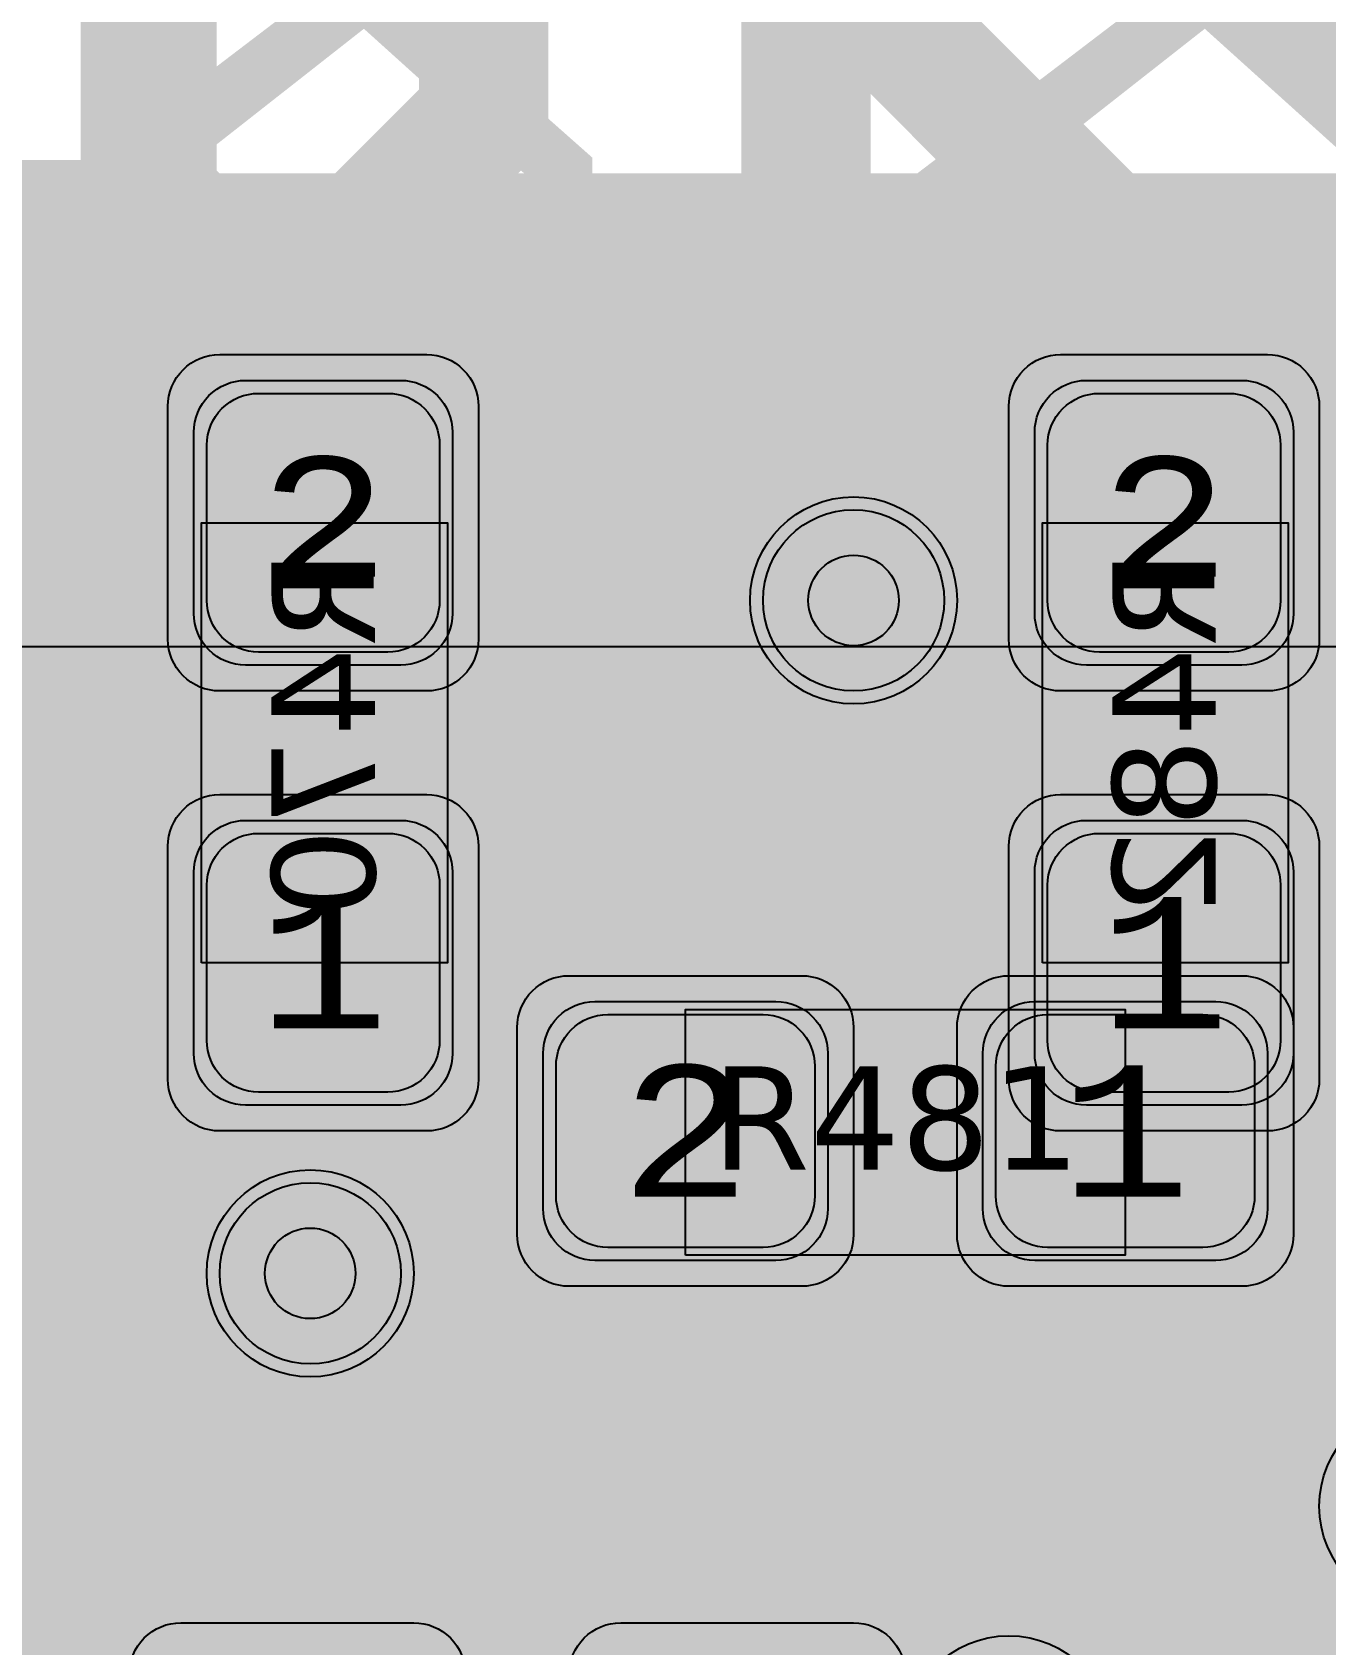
# Model space of a CAD drawing. Extents: x -28 to 199, y -61 to 255.
# Drawn here: x 121.63 to 126.62, y 121.27 to 127.5 of the extents above; entities that cross this region are included whole.
import ezdxf
from ezdxf.enums import TextEntityAlignment as Align

# ---------------------------------------------------------------- set-up
doc = ezdxf.new("R2010")
doc.units = 0
doc.header["$MEASUREMENT"] = 0
for name, color, linetype in [('ASSEMBLY_OUTLINES_BTM', 191, 'CONTINUOUS'), ('ASSEMBLY_OUTLINES_TOP', 102, 'CONTINUOUS'), ('ASSEMBLY_PART_NUMBERS_BTM', 191, 'CONTINUOUS'), ('ASSEMBLY_PART_NUMBERS_TOP', 102, 'CONTINUOUS'), ('ASSEMBLY_REF_DES_BTM', 191, 'CONTINUOUS'), ('ASSEMBLY_REF_DES_TOP', 102, 'CONTINUOUS'), ('DRILL_DRAWING', 21, 'CONTINUOUS'), ('GENERATED_SILKSCREEN_BTM', 255, 'CONTINUOUS'), ('GENERATED_SILKSCREEN_TOP', 140, 'CONTINUOUS'), ('PART_PADS_SMD_BTM', 10, 'CONTINUOUS'), ('PART_PADS_SMD_TOP', 150, 'CONTINUOUS'), ('PIN_NUMBERS_BTM', 8, 'CONTINUOUS'), ('PIN_NUMBERS_TOP', 8, 'CONTINUOUS'), ('PLACEMENT_OUTLINES_BTM', 222, 'CONTINUOUS'), ('PLACEMENT_OUTLINES_TOP', 130, 'CONTINUOUS'), ('PLANE_DATA_LAYER_2', 230, 'CONTINUOUS'), ('PLANE_SHAPES_LAYER_2', 230, 'CONTINUOUS'), ('PLANE_SHAPES_LAYER_3', 81, 'CONTINUOUS'), ('SILKSCREEN_OUTLINES_BTM', 211, 'CONTINUOUS'), ('SILKSCREEN_OUTLINES_TOP', 150, 'CONTINUOUS'), ('SILKSCREEN_REF_DES_BTM', 211, 'CONTINUOUS'), ('SILKSCREEN_REF_DES_TOP', 150, 'CONTINUOUS'), ('SOLDERMASK_PADS_BTM', 12, 'CONTINUOUS'), ('SOLDERMASK_PADS_TOP', 180, 'CONTINUOUS'), ('SOLDERPASTE_PADS_BTM', 12, 'CONTINUOUS'), ('SOLDERPASTE_PADS_TOP', 180, 'CONTINUOUS'), ('TRACES_LAYER_2', 230, 'CONTINUOUS'), ('TRACES_LAYER_3', 81, 'CONTINUOUS'), ('TRACES_LAYER_BOTTOM', 10, 'CONTINUOUS'), ('TRACES_LAYER_TOP', 150, 'CONTINUOUS'), ('VIA_HOLES_LAYER_2', 30, 'CONTINUOUS'), ('VIA_HOLES_LAYER_3', 30, 'CONTINUOUS'), ('VIA_HOLES_LAYER_BOTTOM', 30, 'CONTINUOUS'), ('VIA_HOLES_LAYER_TOP', 30, 'CONTINUOUS'), ('VIA_PADS_LAYER_2', 230, 'CONTINUOUS'), ('VIA_PADS_LAYER_3', 81, 'CONTINUOUS'), ('VIA_PADS_LAYER_BOTTOM', 10, 'CONTINUOUS'), ('VIA_PADS_LAYER_TOP', 150, 'CONTINUOUS')]:
    doc.layers.add(name, color=color, linetype=linetype)
doc.styles.add('COURIER_NEW', font='COUR.TTF')
doc.styles.add('VERDANA', font='verdana.TTF')
doc.styles.add('VERIBEST_GERBER_0', font='txt')

msp = doc.modelspace()

# ---------------------------------------------------------------- hatches: boundary and pattern name
at = {"layer": 'PLANE_DATA_LAYER_2'}
h = msp.add_hatch(color=256, dxfattribs=at)
h.paths.add_polyline_path([(136.977938, 104.900788, -0.0425166317903881), (136.97684, 104.887899, 0.0425189371191998), (136.969634, 104.803321), (136.969634, 103.8357, -0.1989099556854013), (136.947316, 103.781819), (133.471447, 100.30595, 0.1989122151386173), (133.325, 99.952397), (133.325, 93.813669, -0.1989099556853327), (133.302682, 93.759788), (129.846447, 90.303553, 0.1989122151386193), (129.7, 89.95), (129.7, 82.880885, -0.1989099556853327), (129.677682, 82.827004), (125.372996, 78.522318, -0.1989133663344686), (125.319114, 78.5), (124.008004, 78.5, -0.414213562373095), (123.931804, 78.5762), (123.931804, 78.576201, -0.198909955685367), (123.954122, 78.630082), (124.017393, 78.693353, 0.19891218827251), (124.141873, 78.993873), (124.141873, 81.897836, 0.1989121882725186), (124.017393, 82.198356), (121.315166, 84.900583, 0.1989121882725186), (121.014646, 85.025063), (118.085686, 85.025063, 0.1989121882725125), (117.785166, 84.900583), (115.869335, 82.984752, -0.1989133663344686), (115.815453, 82.962434), (111.980365, 82.962434, 0.1989121882725186), (111.679845, 82.837954), (103.605966, 74.764075, -0.6681819935816116), (103.475884, 74.817956), (103.475884, 75.719902, -0.198909955685367), (103.498202, 75.773783), (112.132258, 84.407839, 0.1989121882725186), (112.256738, 84.708359), (112.256738, 87.766792, -0.5791985093720466), (112.371403, 87.832571, 0.9207095428459576), (113.229816, 89.056434, -0.4687192040466884), (113.229816, 89.173566, 0.4687157595514411), (113.229816, 90.326434, -0.4687192040466884), (113.229816, 90.443566, 0.606460415148791), (112.947726, 91.743467, -0.3380635491738142), (112.891615, 91.816971), (112.891615, 91.816972, -0.1989099556853327), (112.913933, 91.870853), (113.850887, 92.807807, -0.4969605349260798), (113.971222, 92.791213, 0.0686227819462532), (114.033421, 92.709116), (117.000682, 89.741856, -0.198909955685367), (117.023, 89.687975), (117.023, 88.767429, -0.228048003750335), (116.994354, 88.707889, 2.854432025872091), (117.805646, 88.707889, -0.228048003750335), (117.777, 88.767429), (117.777, 89.875696, 0.1989121654681639), (117.666579, 90.142275), (114.699318, 93.109536, -0.1989099556853327), (114.677, 93.163417), (114.677, 100.732571, -0.228048003750335), (114.705646, 100.792111, 0.8407221043194625), (114.090183, 101.915205, -0.5141069145394279), (113.989386, 101.987326), (113.989386, 107.618063, -0.6172571328269955), (114.111169, 107.679126, 1.9943987198418727), (114.111169, 108.720874, -0.617257132826957), (113.989386, 108.781937), (113.989386, 126.654985, 0.032533120066096), (113.985795, 126.710116, -0.0325342524810923), (113.985151, 126.720001), (113.985151, 126.720002, -0.6681819935815638), (114.115233, 126.773883), (114.280695, 126.608421, 0.1989121654681736), (114.547274, 126.498), (122.056386, 126.498, -0.1989133663344687), (122.110268, 126.475682), (126.281524, 122.304426, -0.198909955685367), (126.303842, 122.250545), (126.303842, 122.119158, 0.1236662247943365), (126.348588, 121.941012, -0.1606780001424822), (126.356831, 121.893987, 0.3606560929037287), (126.788539, 121.185359, -0.7687174069834758), (126.778046, 121.038457, 7.647506935409171), (127.111461, 121.014641, -0.7687174069834617), (127.121954, 121.161543, 0.6405844281364371), (127.405646, 122.307889, -0.2280480037503427), (127.377, 122.367429), (127.377, 126.6738, -0.414213562373095), (127.4532, 126.75), (128.865978, 126.75, -0.414213562373095), (128.942178, 126.6738), (128.942178, 126.673799, -0.1989099556854013), (128.91986, 126.619918), (128.533421, 126.233479, 0.1989121654681667), (128.423, 125.9669), (128.423, 123.567429, -0.2280480037503427), (128.394354, 123.507889, 2.8544320258721156), (129.205646, 123.507889, -0.2280480037503427), (129.177, 123.567429), (129.177, 125.779179, -0.1989099556854013), (129.199318, 125.83306), (129.986579, 126.62032, 0.0741021212229936), (130.052722, 126.70963, -0.277099918590679), (130.119973, 126.75), (130.174273, 126.75, -0.403683824490227), (130.250423, 126.676549, 0.1956893404127855), (130.451391, 126.229628, -0.2050724899553478), (130.475, 126.174486), (130.475, 122.295253, 0.1989121882725126), (130.59948, 121.994733), (131.330527, 121.263686, -0.1989099556854013), (131.352845, 121.209805), (131.352845, 114.763663, -0.8295497216643613), (131.205645, 114.735997, 0.8295609199568306), (129.95, 114.500001), (129.95, 114.499999, 0.8295609199568306), (131.205645, 114.264003, -0.8295497216643613), (131.352845, 114.236337), (131.352845, 111.668815, -0.198909955685367), (131.330527, 111.614934), (130.692799, 110.977206, 0.1989121882725064), (130.568319, 110.676686), (130.568319, 108.164856, -0.5413714910477632), (130.461467, 108.095093, 0.5413712452295936), (129.55, 107.500001), (129.55, 107.499999, 0.5413712452295937), (130.461467, 106.904907, -0.5413714910477633), (130.568319, 106.835144), (130.568319, 97.583681, 0.1490008545897866), (130.64056, 97.346645, -0.1489978148350905), (130.653512, 97.304146), (130.653512, 97.304145, -0.1942207066511618), (130.632158, 97.251246, 0.5485069438402771), (130.888539, 96.185359, -0.7687174069834758), (130.878046, 96.038457, 7.647506935409185), (131.211461, 96.014641, -0.7687174069834617), (131.221954, 96.161543, 0.6100588580781182), (131.548609, 97.270372, -0.2050724899553477), (131.525, 97.325514), (131.525, 97.477, 0.1677021551964094), (131.434538, 97.739125, -0.1677006453007844), (131.418319, 97.786122), (131.418319, 99.596475, -0.6231693714019529), (131.541139, 99.656749, 0.6231768727902992), (132.75, 100.25, 0.2119397726903838), (132.503162, 100.806173, -0.3779195606310377), (132.491822, 100.906327, 0.943356937975585), (131.551481, 101.648536, -0.6897061753667568), (131.418319, 101.69915), (131.418319, 102.749052, -0.7432602490610456), (131.558052, 102.791123, 0.507237571601238), (132.605828, 102.741787, -0.1165650662333721), (132.633526, 102.76327, 0.0896815058504722), (132.757792, 102.84948), (133.304231, 103.395919, 0.1989121882725186), (133.428711, 103.696439), (133.428711, 113.150158, -0.198909955685367), (133.451029, 113.204039), (134.00052, 113.75353, 0.1989121882725125), (134.125, 114.05405), (134.125, 115.174486, -0.2050724899553477), (134.148609, 115.229628, 2.4974351542811806), (133.251391, 115.229628, -0.2050724899553478), (133.275, 115.174486), (133.275, 114.261653, -0.198909955685367), (133.252682, 114.207772), (132.703191, 113.658281, 0.1989121882725126), (132.578711, 113.357761), (132.578711, 103.904042, -0.1989099556853327), (132.556393, 103.850161), (132.460599, 103.754367, -0.3152207587686722), (132.374533, 103.739179, 0.3712566469041549), (131.558052, 103.508877, -0.7432602490609853), (131.418319, 103.550948), (131.418319, 110.469083, -0.1989099556854013), (131.440637, 110.522964), (132.078365, 111.160692, 0.1989121882725248), (132.202845, 111.461212), (132.202845, 119.995489, -0.6681819935816593), (132.332927, 120.04937), (136.401408, 115.980889, -0.1989099556853327), (136.423726, 115.927008), (136.423726, 114.512395, -0.1989099556853327), (136.401408, 114.458514), (135.933735, 113.990841, -0.6681819935816593), (135.803653, 114.044722), (135.803653, 114.044723, -0.0900388652559256), (135.808516, 114.071509, 4.621395072748782), (135.428491, 113.691484, -0.5237901792127903), (135.531477, 113.620147), (135.531477, 113.620146, -0.1989099556853327), (135.509159, 113.566265), (133.808701, 111.865807, 0.1989122151386246), (133.662254, 111.512254), (133.662254, 107.537746, 0.1989122151386246), (133.808701, 107.184193), (135.333909, 105.658985, -0.1650613667127099), (135.355574, 105.615061, 0.6437565302444234), (136.487538, 105.270109, -0.5051906878791393), (136.609743, 105.259398, 0.1480370251817164), (136.933858, 104.969889, -0.2917988228267626), (136.977938, 104.900789)], flags=0)
h.paths.add_polyline_path([(113.85, 87, -0.9999999999999999), (115.15, 87, -0.9999999999999999)], flags=0)
h.paths.add_polyline_path([(115.25, 125.5, -0.9999999999999999), (116.55000000000001, 125.5, -0.9999999999999999)], flags=0)
h.paths.add_polyline_path([(114.75, 123, -0.9999999999999999), (116.75, 123, -0.9999999999999999)], flags=0)
h.paths.add_polyline_path([(116.232776, 95.682577, 0.7726673183828902), (117.45, 95.999999), (117.45, 96, 0.7083066378647846), (116.29314, 96.40693, -0.531760018124995), (116.167224, 96.417423, 0.772667318382902), (114.95, 96.100001), (114.95, 96.1, 0.7083066378647764), (116.10686, 95.69307, -0.5317600181249857)], flags=0)
h.paths.add_polyline_path([(117.421331, 99.860255, 3.363991928619301), (117.304585, 100.560731, -0.5417095603560502), (117.178669, 100.539745, 3.3639919286193174), (117.295415, 99.839269, -0.5417095603560539)], flags=0)
h.paths.add_polyline_path([(117.44999999999999, 92.3, -0.9999999999999999), (118.75, 92.3, -0.9999999999999999)], flags=0)
h.paths.add_polyline_path([(119.55, 113.4, -0.9999999999999999), (120.85000000000001, 113.4, -0.9999999999999999)], flags=0)
h.paths.add_polyline_path([(119.75, 109.5, -0.9999999999999999), (121.25, 109.5, -0.9999999999999999)], flags=0)
h.paths.add_polyline_path([(120.35, 98.8, -0.9999999999999999), (121.65, 98.8, -0.9999999999999999)], flags=0)
h.paths.add_polyline_path([(120.35, 111.4, -0.9999999999999999), (121.65, 111.4, -0.9999999999999999)], flags=0)
h.paths.add_polyline_path([(120.457283, 123.057713, -0.5359062211731089), (120.330385, 123.05719, 1.3513703040546192), (119.123088, 121.573751, -0.3050494922752397), (119.170567, 121.503171), (119.170567, 121.50317, -0.198909955685367), (119.148249, 121.449289), (118.350727, 120.651767, 0.1989121882725187), (118.226247, 120.351247), (118.226247, 106.65885, -0.198909955685367), (118.203929, 106.604969), (117.471074, 105.872114, -0.205074051956066), (117.415388, 105.849817, 2.455220229755274), (118.05, 105.2), (118.05, 105.199998, 0.0059190874028198), (118.049817, 105.215386, -0.0058690278396138), (118.049796, 105.217175), (118.049796, 105.217193, -0.198909955685367), (118.072114, 105.271074), (118.951767, 106.150727, 0.1989121882725038), (119.076247, 106.451247), (119.076247, 120.143644, -0.198909955685367), (119.098565, 120.197525), (120.108818, 121.207778, -0.0494623730732118), (120.12045, 121.217311, 0.0494618080928846), (120.185326, 121.27048), (120.787867, 121.873021, 0.0494618080928846), (120.841036, 121.937897, -0.0494623730731728), (120.850569, 121.949529), (120.928926, 122.027886, -0.2050740519560306), (120.984612, 122.050183, 1.6971064696081972)], flags=0)
h.paths.add_polyline_path([(121.25, 117.75, -0.9999999999999999), (122.75, 117.75, -0.9999999999999999)], flags=0)
h.paths.add_polyline_path([(122.05, 111.4, -0.9999999999999999), (123.35000000000001, 111.4, -0.9999999999999999)], flags=0)
h.paths.add_polyline_path([(123.29571, 88.162026, 1.6796277836471416), (121.75, 89), (121.75, 88.999999, 0.2324567467697626), (122.139102, 88.20829, -0.3917746108587368), (122.156291, 88.106204, 0.1460189195089194), (122.05, 87.750001), (122.05, 87.75, 1.2874404369000827), (123.270422, 88.061638, -0.3917717789363406)], flags=0)
h.paths.add_polyline_path([(122.65, 105.6, 3.3327468859538776), (123.044022, 106.197474, -0.5991018826014798), (122.939092, 106.281417, 0.0458969718785636), (122.95, 106.399998), (122.95, 106.4, 0.9999999999999999), (121.65, 106.4, 0.2331537315633807), (121.904279, 105.88434, -0.74720291741978), (121.851814, 105.747931, 2.557353807463251), (122.45, 105.1, 0.2331537315633762), (122.195721, 105.61566, -0.74720291741978), (122.248186, 105.752069, 0.121739685827647), (122.555978, 105.802526, -0.599101882601538), (122.660908, 105.718583, 0.0458969718785636), (122.65, 105.600002)], flags=0)
h.paths.add_polyline_path([(123.776372, 102.215741, 2.268015238537925), (122.670454, 102.273947, -0.1736308664859839), (122.687772, 102.22558, -0.157828441953958), (122.673316, 102.180924, 1.8365540169308305), (123.763761, 102.123532, -0.3408039055902447)], flags=0)
h.paths.add_polyline_path([(125.85, 89.1, -0.9999999999999999), (127.15, 89.1, -0.9999999999999999)], flags=0)
h.paths.add_polyline_path([(126.05, 118.8, -0.9999999999999999), (127.35000000000001, 118.8, -0.9999999999999999)], flags=0)
h.paths.add_polyline_path([(126.25, 103.7, -0.9999999999999999), (127.55000000000001, 103.7, -0.9999999999999999)], flags=0)
h.paths.add_polyline_path([(126.35, 85.4, -0.9999999999999999), (127.65, 85.4, -0.9999999999999999)], flags=0)
h.paths.add_polyline_path([(126.35, 87.3, -0.9999999999999999), (127.65, 87.3, -0.9999999999999999)], flags=0)
h.paths.add_polyline_path([(126.75, 115.5, -0.9999999999999999), (128.25, 115.5, -0.9999999999999999)], flags=0)
h.paths.add_polyline_path([(127.25, 83.2, -0.9999999999999999), (128.55, 83.2, -0.9999999999999999)], flags=0)
h.paths.add_polyline_path([(129.5, 95.5), (129.5, 95.500001, 0.2347951257838049), (129.202889, 96.097823, -0.2347971625886518), (129.172702, 96.158562), (129.172702, 96.158563, -0.1989099556854013), (129.19502, 96.212444), (129.356027, 96.373451, 0.1989121882725038), (129.480507, 96.673971), (129.480507, 106.455132, 0.1989121882725038), (129.356027, 106.755652), (126.719253, 109.392426, -0.198909955685367), (126.696935, 109.446307), (126.696935, 110.90022, -0.67775882677704), (126.828419, 110.952662, 2.507233776086384), (126.828419, 111.847338, -0.6777588267769905), (126.696935, 111.89978), (126.696935, 112.86566, 0.1989121882725038), (126.572455, 113.16618), (124.983033, 114.755602, -0.1989099556854013), (124.960715, 114.809483), (124.960715, 119.828112, -0.198909955685367), (124.983033, 119.881993), (125.328926, 120.227886, -0.205074051956065), (125.384612, 120.250183, 2.4552148235298628), (124.75, 120.900002, 0.0059190874028197), (124.750183, 120.884614, -0.0058690278396127), (124.750204, 120.882825), (124.750204, 120.882807, -0.198909955685367), (124.727886, 120.828926), (124.494453, 120.595493, -0.6681819935815638), (124.364371, 120.649374), (124.364371, 120.717126, 0.1989121882725125), (124.239891, 121.017646), (123.147318, 122.110219, -0.198909955685367), (123.125, 122.1641), (123.125, 122.174486, -0.2050724899553477), (123.148609, 122.229628, 2.4974351542811517), (122.251391, 122.229628, -0.2050724899553829), (122.275, 122.174486), (122.275, 121.956497, 0.1989121882725126), (122.39948, 121.655977), (123.492053, 120.563404, -0.198909955685367), (123.514371, 120.509523), (123.514371, 114.406551, 0.19891218827251), (123.638851, 114.106031), (125.318568, 112.426314, -0.198909955685367), (125.340886, 112.372433), (125.340886, 108.878879, 0.1989121882725126), (125.465366, 108.578359), (127.852682, 106.191043, -0.1989099556853327), (127.875, 106.137162), (127.875, 101.425514, -0.2050724899553478), (127.851391, 101.370372, 0.8159834667607626), (128.527623, 100.291159, -0.5233351739894394), (128.630507, 100.219784), (128.630507, 96.881574, -0.1989099556853327), (128.608189, 96.827693), (128.405604, 96.625108, -0.1809134408217212), (128.357013, 96.602974, 0.147660489474916), (128.127329, 96.515812, -0.1654600424582982), (128.080857, 96.5), (127.85, 96.5, 0.1989121882725099), (127.54948, 96.37552), (127.49948, 96.32552, 0.1357250226602834), (127.387774, 96.128414, -0.5450822061688504), (127.266471, 96.087288, 1.9695384942564944), (127.217953, 94.87725, -0.3731724528837284), (127.317035, 94.864977, 0.4338714127250044), (128.266221, 94.847079, -0.3498081147665029), (128.360455, 94.859099, 0.5848883345755964)], flags=0)
h.paths.add_polyline_path([(130.373451, 92.726979, 7.377999984181714), (130.373451, 93.073021, -0.7612838800058466), (130.226549, 93.073021, 7.377999984181725), (130.226549, 92.726979, -0.7612838800058466)], flags=0)
at = {"layer": 'PLANE_SHAPES_LAYER_2'}
h = msp.add_hatch(color=256, dxfattribs=at)
h.paths.add_polyline_path([(169.5, 129.25), (149.5, 129.25), (142.25, 122), (142.25, 90.5), (147.5, 90.5), (147.5, 80), (154, 80), (154, 69.25), (131.75, 69.25), (131.75, 73.25), (121.25, 73.25), (121.25, 81), (110.5, 81), (110.5, 125.75), (106.5, 125.75), (106.5, 128.75), (93.5, 128.75), (93.5, 120.25), (91.75, 120.25), (91.75, 121.5), (80, 121.5), (80, 118.25), (73.25, 118.25), (73.25, 124.5), (67.5, 124.5), (67.5, 128), (57.75, 128), (57.75, 120.25), (55.25, 120.25), (55.25, 121.5), (47.5, 121.5), (47.5, 119), (35, 119), (35, 134.75), (32.75, 134.75), (32.75, 159.75), (29.25, 159.75), (29.25, 175.25), (22.5, 175.25), (22.5, 195.25), (17.25, 195.25), (17.25, 198), (22.5, 198), (22.5, 216.5), (40.25, 216.5), (40.25, 235.5), (54.5, 235.5), (54.5, 254), (87.25, 254), (87.25, 236.25), (86.25, 236.25), (86.25, 228.75), (81, 228.75), (81, 218.75), (95.25, 218.75), (95.25, 194.5), (87, 194.5), (87, 172), (131.1, 172), (131.1, 208.75), (115.5, 208.75), (115.5, 213.75), (106.75, 213.75), (106.75, 218.75), (110.25, 222.25), (110.25, 226.25), (142.5, 226.25), (142.5, 221.5), (160.5, 221.5), (160.5, 240.75), (169.5, 240.75)])
h.paths.add_polyline_path([(35.5, 149.5), (41.75, 149.5), (41.75, 152), (39.25, 152), (39.25, 154), (37.75, 154), (37.75, 152), (35.5, 152)], flags=16)
h.paths.add_polyline_path([(37.5, 125.75), (37.5, 128.75), (42.75, 128.75), (42.75, 125.75)], flags=16)
h.paths.add_polyline_path([(52, 127.75), (52, 130.75), (54.25, 130.75), (54.25, 127.75)], flags=16)
h.paths.add_polyline_path([(50.75, 219.5), (50.75, 226.5), (71.75, 226.5), (71.75, 219.5)], flags=16)
h.paths.add_polyline_path([(66.5, 150.75), (66.5, 177.5), (72.25, 177.5), (72.25, 150.75)], flags=16)
h.paths.add_polyline_path([(47.25, 185.25), (73, 185.25), (73, 188.25), (70.25, 188.25), (70.25, 191), (47.25, 191)], flags=16)
h.paths.add_polyline_path([(84.5, 208), (84.5, 212.75), (85, 212.75), (85, 208)], flags=16)
h.paths.add_polyline_path([(61.5, 137.25), (87.75, 137.25), (87.75, 140.5), (84.75, 140.5), (84.75, 143), (61.5, 143)], flags=16)
h.paths.add_polyline_path([(88.75, 127), (88.75, 130), (91, 130), (91, 127)], flags=16)
h.paths.add_polyline_path([(85.5, 130.25), (85.5, 132.5), (91, 132.5), (91, 130.25)], flags=16)
h.paths.add_polyline_path([(108.75, 142.25), (135.75, 142.25), (135.75, 145.75), (132.25, 145.75), (132.25, 149), (108.75, 149)], flags=16)
h.paths.add_polyline_path([(114.25, 126.75), (140.75, 126.75), (140.75, 129.75), (137.25, 129.75), (137.25, 133), (114.25, 133)], flags=16)
h.paths.add_polyline_path([(155.25, 180.25), (166.25, 180.25), (166.25, 186.25), (152.25, 186.25), (152.25, 183), (155.25, 183)], flags=16)
at = {"layer": 'PLANE_SHAPES_LAYER_3'}
h = msp.add_hatch(color=256, dxfattribs=at)
h.paths.add_polyline_path([(169.5, 129.25), (149.5, 129.25), (142.25, 122), (142.25, 90.5), (147.5, 90.5), (147.5, 80), (154, 80), (154, 69.25), (131.75, 69.25), (131.75, 73.25), (121.25, 73.25), (121.25, 81), (110.5, 81), (110.5, 125.75), (106.5, 125.75), (106.5, 128.75), (93.5, 128.75), (93.5, 120.25), (91.75, 120.25), (91.75, 121.5), (80, 121.5), (80, 118.25), (73.25, 118.25), (73.25, 124.5), (67.5, 124.5), (67.5, 127.75), (58.25, 127.75), (58.25, 130.25), (88.75, 130.25), (88.75, 127), (91, 127), (91, 132.5), (55, 132.5), (55, 131.25), (52, 131.25), (52, 127.75), (55, 127.75), (55, 127.25), (57.75, 127.25), (57.75, 120.25), (55.25, 120.25), (55.25, 121.5), (47.5, 121.5), (47.5, 119), (35, 119), (35, 134.75), (32.75, 134.75), (32.75, 159.75), (29.25, 159.75), (29.25, 175.25), (22.5, 175.25), (22.5, 195.25), (17.25, 195.25), (17.25, 198), (22.5, 198), (22.5, 216.5), (40.25, 216.5), (40.25, 235.5), (54.5, 235.5), (54.5, 254), (87.25, 254), (87.25, 236.25), (86.25, 236.25), (86.25, 228.75), (81, 228.75), (81, 218.75), (95.25, 218.75), (95.25, 194.5), (87, 194.5), (87, 172), (131.1, 172), (131.1, 208.75), (115.5, 208.75), (115.5, 213.75), (106.75, 213.75), (106.75, 218.75), (110.25, 222.25), (110.25, 226.25), (142.5, 226.25), (142.5, 221.5), (160.5, 221.5), (160.5, 240.75), (169.5, 240.75)])
h.paths.add_polyline_path([(35.5, 149.5), (41.75, 149.5), (41.75, 152), (39.25, 152), (39.25, 154), (37.75, 154), (37.75, 152), (35.5, 152)], flags=16)
h.paths.add_polyline_path([(37.5, 125.75), (37.5, 128.75), (42.75, 128.75), (42.75, 125.75)], flags=16)
h.paths.add_polyline_path([(50.75, 219.5), (50.75, 226.5), (71.75, 226.5), (71.75, 219.5)], flags=16)
h.paths.add_polyline_path([(66.5, 150.75), (66.5, 177.5), (72.25, 177.5), (72.25, 150.75)], flags=16)
h.paths.add_polyline_path([(47.25, 185.25), (73, 185.25), (73, 188.25), (70.25, 188.25), (70.25, 191), (47.25, 191)], flags=16)
h.paths.add_polyline_path([(84.5, 208), (84.5, 212.75), (85, 212.75), (85, 208)], flags=16)
h.paths.add_polyline_path([(61.5, 137.25), (87.75, 137.25), (87.75, 140.5), (84.75, 140.5), (84.75, 143), (61.5, 143)], flags=16)
h.paths.add_polyline_path([(108.75, 142.25), (135.75, 142.25), (135.75, 145.75), (132.25, 145.75), (132.25, 149), (108.75, 149)], flags=16)
h.paths.add_polyline_path([(114.25, 126.75), (140.75, 126.75), (140.75, 129.75), (137.25, 129.75), (137.25, 133), (114.25, 133)], flags=16)
h.paths.add_polyline_path([(155.25, 180.25), (166.25, 180.25), (166.25, 186.25), (152.25, 186.25), (152.25, 183), (155.25, 183)], flags=16)
at = {"layer": 'VIA_HOLES_LAYER_2'}
h = msp.add_hatch(color=256, dxfattribs=at)
edge = h.paths.add_edge_path()
edge.add_arc((124.8, 125.3), 0.175, 0, 360)
h = msp.add_hatch(color=256, dxfattribs=at)
edge = h.paths.add_edge_path()
edge.add_arc((122.7, 122.7), 0.175, 0, 360)
at = {"layer": 'VIA_HOLES_LAYER_3'}
h = msp.add_hatch(color=256, dxfattribs=at)
edge = h.paths.add_edge_path()
edge.add_arc((124.8, 125.3), 0.175, 0, 360)
h = msp.add_hatch(color=256, dxfattribs=at)
edge = h.paths.add_edge_path()
edge.add_arc((122.7, 122.7), 0.175, 0, 360)
at = {"layer": 'VIA_HOLES_LAYER_BOTTOM'}
h = msp.add_hatch(color=256, dxfattribs=at)
edge = h.paths.add_edge_path()
edge.add_arc((124.8, 125.3), 0.175, 0, 360)
h = msp.add_hatch(color=256, dxfattribs=at)
edge = h.paths.add_edge_path()
edge.add_arc((122.7, 122.7), 0.175, 0, 360)
at = {"layer": 'VIA_HOLES_LAYER_TOP'}
h = msp.add_hatch(color=256, dxfattribs=at)
edge = h.paths.add_edge_path()
edge.add_arc((124.8, 125.3), 0.175, 0, 360)
h = msp.add_hatch(color=256, dxfattribs=at)
edge = h.paths.add_edge_path()
edge.add_arc((122.7, 122.7), 0.175, 0, 360)

# ---------------------------------------------------------------- linework, layer by layer
at = {"layer": 'ASSEMBLY_OUTLINES_BTM'}
for points in [[(122.28, 123.9), (122.28, 125.6), (123.23, 125.6), (123.23, 123.9)], [(125.53, 123.9), (125.53, 125.6), (126.48, 125.6), (126.48, 123.9)]]:
    msp.add_lwpolyline(points, close=True, dxfattribs=at)
at = {"layer": 'ASSEMBLY_OUTLINES_TOP', "const_width": 0.2}
msp.add_lwpolyline([(110.58, 125.12), (110.58, 134.42), (143.78, 134.42), (143.78, 125.12)], close=True, dxfattribs=at)
at = {"layer": 'ASSEMBLY_OUTLINES_TOP'}
msp.add_lwpolyline([(124.15, 122.77), (124.15, 123.72), (125.85, 123.72), (125.85, 122.77)], close=True, dxfattribs=at)
msp.add_solid([(126, 124.75), (128.25, 124.75), (126, 125.5), (128.25, 125.5)], dxfattribs=at)
at = {"layer": 'GENERATED_SILKSCREEN_BTM', "const_width": 0.15}
for points in [[(122.280005, 124.466164, 1.1642e-05), (122.279995, 124.466156), (122.279995, 125.033844, 1.1642e-05), (122.280005, 125.033836), (122.280005, 124.466164)], [(123.230005, 124.457902, 1.22306e-05), (123.229995, 124.457911), (123.229995, 125.042089, 1.22306e-05), (123.230005, 125.042098), (123.230005, 124.457902)], [(125.530005, 124.466164, 1.1642e-05), (125.529995, 124.466156), (125.529995, 125.033844, 1.1642e-05), (125.530005, 125.033836), (125.530005, 124.466164)], [(126.480005, 124.457902, 1.22306e-05), (126.479995, 124.457911), (126.479995, 125.042089, 1.22306e-05), (126.480005, 125.042098), (126.480005, 124.457902)]]:
    msp.add_lwpolyline(points, format="xyb", dxfattribs=at)
for points in [[(124.6408, 123.6752), (124.6392, 123.6728), (124.6352, 123.672), (124.6312, 123.6696), (124.6272, 123.6696), (124.4624, 123.6696), (124.4584, 123.6696), (124.456, 123.672), (124.4536, 123.672), (124.4528, 123.6728), (124.452, 123.6736), (124.4496, 123.6752), (124.34, 123.8112), (124.3384, 123.8152), (124.3376, 123.8176), (124.3368, 123.8216), (124.3368, 124.2248), (124.3384, 124.232), (124.3424, 124.236), (124.3472, 124.2408), (124.3528, 124.2424), (125.1208, 124.2424), (125.1272, 124.2408), (125.1312, 124.2368), (125.1336, 124.232), (125.1344, 124.2264), (125.1336, 124.22), (125.1312, 124.2144), (125.1272, 124.2104), (125.1208, 124.2088), (124.7528, 124.2088), (124.7528, 123.8328), (125.1256, 123.7016), (125.1312, 123.6984), (125.1344, 123.6928), (125.1352, 123.6864), (125.1336, 123.6816), (125.1312, 123.6768), (125.1264, 123.6728), (125.1216, 123.6704), (125.1152, 123.672), (124.7424, 123.8032), (124.6408, 123.6752)], [(124.3696, 124.2088), (124.3696, 123.8256), (124.4704, 123.7016), (124.6192, 123.7016), (124.7208, 123.8256), (124.7208, 124.2088), (124.3696, 124.2088)], [(125.1208, 123), (125.1272, 122.9992), (125.1312, 122.9952), (125.1336, 122.9896), (125.1344, 122.984), (125.1336, 122.9784), (125.1312, 122.9736), (125.1272, 122.9696), (125.1208, 122.968), (124.8784, 122.968), (124.8784, 122.9304), (124.8768, 122.9248), (124.8736, 122.92), (124.868, 122.9176), (124.8624, 122.9168), (124.856, 122.9176), (124.8504, 122.92), (124.8464, 122.9248), (124.8456, 122.9304), (124.8456, 122.968), (124.3752, 122.968), (124.3712, 122.9688), (124.368, 122.9704), (124.3648, 122.9744), (124.3624, 122.9784), (124.3608, 122.9832), (124.36, 122.988), (124.3608, 122.992), (124.364, 122.996), (124.8496, 123.4816), (124.8544, 123.4848), (124.8592, 123.4864), (124.864, 123.4856), (124.8696, 123.4824), (124.8736, 123.4808), (124.876, 123.4776), (124.8776, 123.4744), (124.8784, 123.4704), (124.8784, 123), (125.1208, 123)], [(124.8456, 123.4304), (124.416, 123), (124.8456, 123), (124.8456, 123.4304)], [(124.632, 122.1928), (124.7088, 122.2184), (124.7856, 122.1928), (124.788, 122.1928), (124.7912, 122.192), (125.0384, 122.192), (125.0408, 122.192), (125.0432, 122.1928), (125.0464, 122.1936), (125.0496, 122.1968), (125.132, 122.2768), (125.1352, 122.28), (125.136, 122.2848), (125.1368, 122.288), (125.1368, 122.5816), (125.1368, 122.584), (125.136, 122.5864), (125.1352, 122.5896), (125.132, 122.5928), (125.0496, 122.6728), (125.0464, 122.676), (125.0432, 122.6776), (125.0384, 122.6776), (124.7912, 122.6776), (124.788, 122.6776), (124.7864, 122.6776), (124.7856, 122.6768), (124.7088, 122.6512), (124.632, 122.6768), (124.6312, 122.6776), (124.6264, 122.6776), (124.4344, 122.6776), (124.4312, 122.6776), (124.4272, 122.676), (124.4232, 122.6728), (124.3408, 122.5928), (124.3384, 122.5896), (124.3376, 122.5864), (124.3368, 122.584), (124.3368, 122.5816), (124.3368, 122.288), (124.3376, 122.2848), (124.3384, 122.28), (124.3408, 122.2768), (124.4232, 122.1968), (124.428, 122.1936), (124.4312, 122.1928), (124.4344, 122.192), (124.6264, 122.192), (124.6296, 122.192), (124.6312, 122.1928), (124.632, 122.1928)], [(124.4432, 122.6456), (124.6248, 122.6456), (124.6936, 122.624), (124.6936, 122.2472), (124.6248, 122.224), (124.4432, 122.224), (124.3696, 122.2944), (124.3696, 122.5736), (124.4432, 122.6456)], [(124.7944, 122.6456), (125.0312, 122.6456), (125.104, 122.5736), (125.104, 122.2944), (125.0312, 122.224), (124.7944, 122.224), (124.7256, 122.2472), (124.7256, 122.624), (124.7944, 122.6456)], [(124.34, 121.5496), (124.4496, 121.4152), (124.4536, 121.4128), (124.4568, 121.412), (124.4592, 121.4104), (124.4624, 121.4096), (124.572, 121.4096), (124.5744, 121.4104), (124.58, 121.412), (124.584, 121.4128), (124.5856, 121.4152), (125.0184, 121.948), (125.104, 121.948), (125.104, 121.4256), (125.1056, 121.42), (125.1088, 121.4152), (125.1144, 121.4128), (125.1208, 121.412), (125.1264, 121.4128), (125.132, 121.4152), (125.1352, 121.42), (125.1368, 121.4256), (125.1368, 121.9648), (125.1352, 121.9712), (125.1312, 121.9752), (125.1272, 121.9792), (125.1208, 121.9808), (125.0112, 121.9808), (125.0088, 121.98), (125.0032, 121.9784), (125.0008, 121.9768), (124.9992, 121.9752), (124.9976, 121.9736), (124.564, 121.4416), (124.4704, 121.4416), (124.3696, 121.5664), (124.3696, 121.8248), (124.476, 121.9552), (124.4776, 121.9608), (124.4768, 121.9656), (124.4744, 121.9712), (124.4696, 121.9744), (124.4648, 121.9776), (124.4592, 121.9784), (124.4536, 121.9776), (124.4496, 121.9736), (124.34, 121.8392), (124.3392, 121.836), (124.3384, 121.8336), (124.3376, 121.8328), (124.3368, 121.8296), (124.3368, 121.56), (124.3376, 121.5568), (124.3376, 121.556), (124.3384, 121.5552), (124.3392, 121.5528), (124.34, 121.5496)]]:
    msp.add_lwpolyline(points, dxfattribs=at)
at = {"layer": 'GENERATED_SILKSCREEN_TOP', "const_width": 0.15}
for points in [[(143.780005, 125.12, -0.4142135624), (143.78, 125.119995), (125.184998, 125.119995, 6.3355e-06), (125.185002, 125.120005), (143.779995, 125.120005), (143.779995, 134.419995), (131.984998, 134.419995, 6.3355e-06), (131.985002, 134.420005), (143.78, 134.420005, -0.4142135624), (143.780005, 134.42), (143.780005, 125.12)], [(124.415002, 125.119995), (116.090319, 125.119995, 1.31533e-05), (116.090339, 125.120005), (124.414998, 125.120005, 6.3355e-06), (124.415002, 125.119995)], [(125.283844, 123.720005, 1.1642e-05), (125.283836, 123.719995), (124.716164, 123.719995, 1.1642e-05), (124.716156, 123.720005), (125.283844, 123.720005)], [(125.292098, 122.769995), (124.707902, 122.769995, 1.22306e-05), (124.707911, 122.770005), (125.292089, 122.770005, 1.22306e-05), (125.292098, 122.769995)], [(123.792098, 121.230005, 1.22306e-05), (123.792089, 121.229995), (123.207911, 121.229995, 1.22306e-05), (123.207902, 121.230005), (123.792098, 121.230005)]]:
    msp.add_lwpolyline(points, format="xyb", dxfattribs=at)
for points in [[(123.034, 123.9292), (123.0276, 123.9276), (123.0244, 123.9244), (123.022, 123.9188), (123.0212, 123.9124), (123.022, 123.9068), (123.0244, 123.9012), (123.0276, 123.8972), (123.034, 123.8964), (123.346, 123.8964), (123.3516, 123.8972), (123.3564, 123.9012), (123.3588, 123.9068), (123.3596, 123.9124), (123.3588, 123.9188), (123.3564, 123.9244), (123.3516, 123.9276), (123.346, 123.9292), (123.2052, 123.9292), (123.2052, 124.6804), (123.2044, 124.686), (123.202, 124.69), (123.198, 124.6924), (123.1924, 124.6932), (123.1884, 124.694), (123.1844, 124.694), (123.1812, 124.6924), (123.178, 124.6892), (123.022, 124.47), (123.0196, 124.4644), (123.0196, 124.4588), (123.022, 124.454), (123.026, 124.45), (123.0308, 124.4468), (123.0364, 124.4452), (123.0396, 124.4452), (123.042, 124.446), (123.046, 124.4508), (123.174, 124.63), (123.174, 123.9292), (123.034, 123.9292)], [(121.4692, 124.1876), (121.8996, 124.6164), (121.8996, 124.1876), (121.4692, 124.1876)], [(121.8996, 123.9124), (121.9004, 123.906), (121.9044, 123.902), (121.91, 123.8996), (121.9156, 123.8988), (121.9212, 123.8996), (121.926, 123.902), (121.93, 123.906), (121.9316, 123.9124), (121.9316, 124.1548), (121.9692, 124.1548), (121.9748, 124.1564), (121.9796, 124.1596), (121.982, 124.1652), (121.9828, 124.1708), (121.982, 124.1772), (121.9796, 124.1828), (121.9748, 124.1868), (121.9692, 124.1876), (121.9316, 124.1876), (121.9316, 124.658), (121.9308, 124.662), (121.9284, 124.6652), (121.9252, 124.6684), (121.9212, 124.6708), (121.9164, 124.6724), (121.9116, 124.6732), (121.9076, 124.6724), (121.9036, 124.6692), (121.418, 124.1836)], [(122.7068, 124.4012), (122.6812, 124.3244), (122.7068, 124.2476), (122.7068, 124.2452), (122.7076, 124.242), (122.7076, 123.9948), (122.7076, 123.9924), (122.7068, 123.99), (122.706, 123.9868), (122.7028, 123.9836), (122.6228, 123.9012), (122.6196, 123.898), (122.6148, 123.8972), (122.6116, 123.8964), (122.318, 123.8964), (122.3156, 123.8964), (122.3132, 123.8972), (122.31, 123.898), (122.3068, 123.9012), (122.2268, 123.9836), (122.2236, 123.9868), (122.222, 123.99), (122.222, 123.9948), (122.222, 124.242), (122.222, 124.2452), (122.222, 124.2468), (122.2228, 124.2476), (122.2484, 124.3244), (122.2228, 124.4012), (122.222, 124.402), (122.222, 124.4068), (122.222, 124.5988), (122.222, 124.602), (122.2236, 124.606), (122.2268, 124.61), (122.3068, 124.6924), (122.31, 124.6948), (122.3132, 124.6956), (122.3156, 124.6964), (122.318, 124.6964), (122.6116, 124.6964), (122.6148, 124.6956), (122.6196, 124.6948), (122.6228, 124.6924), (122.7028, 124.61), (122.706, 124.6052), (122.7068, 124.602), (122.7076, 124.5988), (122.7076, 124.4068), (122.7076, 124.4036), (122.7068, 124.402), (122.7068, 124.4012)], [(122.254, 124.59), (122.254, 124.4084), (122.2756, 124.3396), (122.6524, 124.3396), (122.6756, 124.4084), (122.6756, 124.59), (122.6044, 124.6636), (122.326, 124.6636), (122.254, 124.59)], [(122.254, 124.2388), (122.254, 124.002), (122.326, 123.9292), (122.6044, 123.9292), (122.6756, 124.002), (122.6756, 124.2388), (122.6524, 124.3076), (122.2756, 124.3076), (122.254, 124.2388)], [(121.4292, 124.1548), (121.8996, 124.1548), (121.8996, 123.9124)], [(123.6132, 122.3936), (123.6188, 122.3952), (123.6236, 122.3984), (123.626, 122.404), (123.6268, 122.4096), (123.626, 122.416), (123.6236, 122.4208), (123.6188, 122.4248), (123.6132, 122.4264), (123.0732, 122.4264), (123.0676, 122.4248), (123.0628, 122.4208), (123.0588, 122.416), (123.0572, 122.4104), (123.0572, 121.6424), (123.0588, 121.6368), (123.0628, 121.632), (123.0676, 121.6296), (123.0732, 121.6288), (123.0796, 121.6296), (123.0852, 121.632), (123.0892, 121.6368), (123.0908, 121.6424), (123.0908, 122.0464), (123.4532, 122.0464), (123.4588, 122.0472), (123.4636, 122.0512), (123.466, 122.0568), (123.4668, 122.0624), (123.466, 122.068), (123.4636, 122.0736), (123.4588, 122.0776), (123.4532, 122.0792), (123.0908, 122.0792), (123.0908, 122.3936), (123.6132, 122.3936)], [(124.3588, 122.3064), (124.2556, 122.4208), (124.25, 122.4248), (124.2444, 122.4264), (123.8292, 122.4264), (123.8236, 122.4248), (123.8188, 122.4208), (123.8148, 122.416), (123.8132, 122.4104), (123.8132, 122.0608), (123.8132, 122.0584), (123.8132, 122.056), (123.8132, 121.6424), (123.8148, 121.6368), (123.8188, 121.6312), (123.8236, 121.6272), (123.8292, 121.6264), (124.2492, 121.6264), (124.3804, 121.7408), (124.3836, 121.7456), (124.3852, 121.752), (124.3852, 121.9232), (124.2676, 122.056), (124.3516, 122.1232), (124.354, 122.1264), (124.3564, 122.1304), (124.358, 122.1344), (124.3588, 122.1368), (124.3588, 122.3064)], [(125.0012, 122.4232), (125.1356, 122.3136), (125.138, 122.3096), (125.1388, 122.3064), (125.1404, 122.304), (125.1412, 122.3008), (125.1412, 122.1912), (125.1404, 122.188), (125.1388, 122.1832), (125.138, 122.1792), (125.1356, 122.1776), (124.6028, 121.7448), (124.6028, 121.6592), (125.1252, 121.6592), (125.1308, 121.6576), (125.1356, 121.6544), (125.138, 121.6488), (125.1388, 121.6424), (125.138, 121.6368), (125.1356, 121.6312), (125.1308, 121.628), (125.1252, 121.6264), (124.586, 121.6264), (124.5796, 121.628), (124.5756, 121.632), (124.5716, 121.636), (124.57, 121.6424), (124.57, 121.752), (124.5708, 121.7544), (124.5724, 121.76), (124.574, 121.7624), (124.5756, 121.764), (124.5772, 121.7656), (125.1092, 122.1992), (125.1092, 122.2928), (124.9844, 122.3936), (124.726, 122.3936), (124.5956, 122.2872), (124.59, 122.2856), (124.5844, 122.2864), (124.5796, 122.2888), (124.5764, 122.2936), (124.5732, 122.2984), (124.5724, 122.304), (124.5724, 122.3072), (124.5732, 122.3096), (124.5772, 122.3136), (124.7116, 122.4232), (124.7148, 122.424), (124.7172, 122.4248), (124.718, 122.4256), (124.7212, 122.4264), (124.9908, 122.4264), (124.994, 122.4256), (124.9948, 122.4256), (124.9956, 122.4248), (124.998, 122.424), (125.0012, 122.4232)], [(125.3332, 122.3136), (125.4676, 122.4232), (125.4708, 122.424), (125.4732, 122.4248), (125.474, 122.4256), (125.4772, 122.4264), (125.7468, 122.4264), (125.75, 122.4256), (125.7508, 122.4256), (125.7516, 122.4248), (125.754, 122.424), (125.7572, 122.4232), (125.8916, 122.3136), (125.894, 122.3096), (125.8948, 122.3064), (125.8964, 122.304), (125.8972, 122.3008), (125.8972, 121.752), (125.8964, 121.7496), (125.8948, 121.744), (125.894, 121.7424), (125.8916, 121.7392), (125.7572, 121.6296), (125.754, 121.6288), (125.7524, 121.628), (125.7508, 121.6272), (125.7492, 121.6264), (125.7468, 121.6264), (125.4772, 121.6264), (125.474, 121.6272), (125.4708, 121.628), (125.4676, 121.6296), (125.3332, 121.7392), (125.3316, 121.7408), (125.33, 121.7416), (125.3284, 121.744), (125.3268, 121.7496), (125.326, 121.752), (125.326, 122.3008), (125.3268, 122.304), (125.3284, 122.3064), (125.33, 122.3096), (125.3332, 122.3136)], [(123.8468, 122.3936), (124.2364, 122.3936), (124.326, 122.2936), (124.326, 122.1456), (124.2372, 122.0744), (123.8468, 122.0744), (123.8468, 122.3936)], [(125.3588, 122.2928), (125.3588, 121.76), (125.406, 121.72), (125.7932, 122.3512), (125.7404, 122.3936), (125.482, 122.3936), (125.3588, 122.2928)], [(125.4316, 121.6992), (125.482, 121.6592), (125.7404, 121.6592), (125.8652, 121.76), (125.8652, 122.2928), (125.818, 122.3304), (125.4316, 121.6992)], [(123.8468, 122.0416), (124.2356, 122.0416), (124.3532, 121.9096), (124.3532, 121.7592), (124.2372, 121.6592), (123.8468, 121.6592), (123.8468, 122.0416)]]:
    msp.add_lwpolyline(points, dxfattribs=at)
at = {"layer": 'PART_PADS_SMD_BTM'}
for points in [[(122.45, 125.05, -0.4142135624), (122.25, 125.25), (122.25, 125.95, -0.4142135624), (122.45, 126.15), (123.05, 126.15, -0.4142135624), (123.25, 125.95), (123.25, 125.25, -0.4142135624), (123.05, 125.05)], [(125.7, 125.05, -0.4142135624), (125.5, 125.25), (125.5, 125.95, -0.4142135624), (125.7, 126.15), (126.3, 126.15, -0.4142135624), (126.5, 125.95), (126.5, 125.25, -0.4142135624), (126.3, 125.05)], [(122.45, 123.35, -0.4142135624), (122.25, 123.55), (122.25, 124.25, -0.4142135624), (122.45, 124.45), (123.05, 124.45, -0.4142135624), (123.25, 124.25), (123.25, 123.55, -0.4142135624), (123.05, 123.35)], [(125.7, 123.35, -0.4142135624), (125.5, 123.55), (125.5, 124.25, -0.4142135624), (125.7, 124.45), (126.3, 124.45, -0.4142135624), (126.5, 124.25), (126.5, 123.55, -0.4142135624), (126.3, 123.35)]]:
    msp.add_lwpolyline(points, format="xyb", close=True, dxfattribs=at)
at = {"layer": 'PART_PADS_SMD_TOP'}
for points in [[(124.7, 122.95, -0.4142135624), (124.5, 122.75), (123.8, 122.75, -0.4142135624), (123.6, 122.95), (123.6, 123.55, -0.4142135624), (123.8, 123.75), (124.5, 123.75, -0.4142135624), (124.7, 123.55)], [(126.4, 122.95, -0.4142135624), (126.2, 122.75), (125.5, 122.75, -0.4142135624), (125.3, 122.95), (125.3, 123.55, -0.4142135624), (125.5, 123.75), (126.2, 123.75, -0.4142135624), (126.4, 123.55)]]:
    msp.add_lwpolyline(points, format="xyb", close=True, dxfattribs=at)
at = {"layer": 'PLACEMENT_OUTLINES_BTM'}
for points in [[(122.28, 123.9), (122.28, 125.6), (123.23, 125.6), (123.23, 123.9)], [(125.53, 123.9), (125.53, 125.6), (126.48, 125.6), (126.48, 123.9)]]:
    msp.add_lwpolyline(points, close=True, dxfattribs=at)
at = {"layer": 'PLACEMENT_OUTLINES_TOP'}
for points in [[(110.58, 125.12), (110.58, 134.42), (143.78, 134.42), (143.78, 125.12)], [(124.15, 122.77), (124.15, 123.72), (125.85, 123.72), (125.85, 122.77)]]:
    msp.add_lwpolyline(points, close=True, dxfattribs=at)
at = {"layer": 'SILKSCREEN_OUTLINES_BTM'}
for points in [[(122.28, 123.9), (122.28, 125.6), (123.23, 125.6), (123.23, 123.9)], [(125.53, 123.9), (125.53, 125.6), (126.48, 125.6), (126.48, 123.9)]]:
    msp.add_lwpolyline(points, close=True, dxfattribs=at)
at = {"layer": 'SILKSCREEN_OUTLINES_TOP'}
for points in [[(110.58, 125.12), (110.58, 134.42), (143.78, 134.42), (143.78, 125.12)], [(124.15, 122.77), (124.15, 123.72), (125.85, 123.72), (125.85, 122.77)]]:
    msp.add_lwpolyline(points, close=True, dxfattribs=at)
at = {"layer": 'SOLDERMASK_PADS_BTM'}
for points in [[(122.35, 124.95, -0.4142135624), (122.15, 125.15), (122.15, 126.05, -0.4142135624), (122.35, 126.25), (123.15, 126.25, -0.4142135624), (123.35, 126.05), (123.35, 125.15, -0.4142135624), (123.15, 124.95)], [(125.6, 124.95, -0.4142135624), (125.4, 125.15), (125.4, 126.05, -0.4142135624), (125.6, 126.25), (126.4, 126.25, -0.4142135624), (126.6, 126.05), (126.6, 125.15, -0.4142135624), (126.4, 124.95)], [(122.35, 123.25, -0.4142135624), (122.15, 123.45), (122.15, 124.35, -0.4142135624), (122.35, 124.55), (123.15, 124.55, -0.4142135624), (123.35, 124.35), (123.35, 123.45, -0.4142135624), (123.15, 123.25)], [(125.6, 123.25, -0.4142135624), (125.4, 123.45), (125.4, 124.35, -0.4142135624), (125.6, 124.55), (126.4, 124.55, -0.4142135624), (126.6, 124.35), (126.6, 123.45, -0.4142135624), (126.4, 123.25)]]:
    msp.add_lwpolyline(points, format="xyb", close=True, dxfattribs=at)
at = {"layer": 'SOLDERMASK_PADS_TOP'}
for points in [[(124.8, 122.85, -0.4142135624), (124.6, 122.65), (123.7, 122.65, -0.4142135624), (123.5, 122.85), (123.5, 123.65, -0.4142135624), (123.7, 123.85), (124.6, 123.85, -0.4142135624), (124.8, 123.65)], [(126.5, 122.85, -0.4142135624), (126.3, 122.65), (125.4, 122.65, -0.4142135624), (125.2, 122.85), (125.2, 123.65, -0.4142135624), (125.4, 123.85), (126.3, 123.85, -0.4142135624), (126.5, 123.65)], [(122, 121.15, -0.4142135624), (122.2, 121.35), (123.1, 121.35, -0.4142135624), (123.3, 121.15), (123.3, 120.35, -0.4142135624), (123.1, 120.15), (122.2, 120.15, -0.4142135624), (122, 120.35)], [(123.7, 121.15, -0.4142135624), (123.9, 121.35), (124.8, 121.35, -0.4142135624), (125, 121.15), (125, 120.35, -0.4142135624), (124.8, 120.15), (123.9, 120.15, -0.4142135624), (123.7, 120.35)]]:
    msp.add_lwpolyline(points, format="xyb", close=True, dxfattribs=at)
at = {"layer": 'SOLDERPASTE_PADS_BTM'}
for points in [[(122.5, 125.1, -0.4142135624), (122.3, 125.3), (122.3, 125.9, -0.4142135624), (122.5, 126.1), (123, 126.1, -0.4142135624), (123.2, 125.9), (123.2, 125.3, -0.4142135624), (123, 125.1)], [(125.75, 125.1, -0.4142135624), (125.55, 125.3), (125.55, 125.9, -0.4142135624), (125.75, 126.1), (126.25, 126.1, -0.4142135624), (126.45, 125.9), (126.45, 125.3, -0.4142135624), (126.25, 125.1)], [(122.5, 123.4, -0.4142135624), (122.3, 123.6), (122.3, 124.2, -0.4142135624), (122.5, 124.4), (123, 124.4, -0.4142135624), (123.2, 124.2), (123.2, 123.6, -0.4142135624), (123, 123.4)], [(125.75, 123.4, -0.4142135624), (125.55, 123.6), (125.55, 124.2, -0.4142135624), (125.75, 124.4), (126.25, 124.4, -0.4142135624), (126.45, 124.2), (126.45, 123.6, -0.4142135624), (126.25, 123.4)]]:
    msp.add_lwpolyline(points, format="xyb", close=True, dxfattribs=at)
at = {"layer": 'SOLDERPASTE_PADS_TOP'}
for points in [[(124.65, 123, -0.4142135624), (124.45, 122.8), (123.85, 122.8, -0.4142135624), (123.65, 123), (123.65, 123.5, -0.4142135624), (123.85, 123.7), (124.45, 123.7, -0.4142135624), (124.65, 123.5)], [(126.35, 123, -0.4142135624), (126.15, 122.8), (125.55, 122.8, -0.4142135624), (125.35, 123), (125.35, 123.5, -0.4142135624), (125.55, 123.7), (126.15, 123.7, -0.4142135624), (126.35, 123.5)]]:
    msp.add_lwpolyline(points, format="xyb", close=True, dxfattribs=at)
at = {"layer": 'TRACES_LAYER_2'}
for points, const_width in [([(127, 121.8), (126.680842, 122.119158), (126.680842, 122.438266), (122.244108, 126.875), (114.547274, 126.875), (100.205523, 141.216751), (89.546143, 141.216751), (88.1, 142.662894), (88.1, 145.4)], 0.254), ([(122.7, 122.7), (122.7, 121.956497), (123.939371, 120.717126), (123.939371, 114.406551), (125.765886, 112.580036), (125.765886, 108.878879), (128.3, 106.344765), (128.3, 100.9)], 0.35)]:
    msp.add_lwpolyline(points, dxfattribs=dict(at, const_width=const_width))
at = {"layer": 'TRACES_LAYER_3', "const_width": 0.5}
for points in [[(107.1, 126.8), (108.325, 126.8), (108.827539, 127.302539), (112.881699, 127.302539), (113.484238, 126.7), (130.9, 126.7)], [(125.4, 120.9), (125.4, 122.16594), (126.23406, 123), (128.8, 123)]]:
    msp.add_lwpolyline(points, dxfattribs=at)
at = {"layer": 'TRACES_LAYER_BOTTOM'}
for points, const_width in [([(121, 125.6), (121.724265, 126.324265), (121.724265, 126.374265), (122.063153, 126.713153), (122.063153, 129.806847), (120.83, 131.04)], 0.5), ([(126, 125.6), (126, 126.476193), (124.601893, 127.8743), (124.601893, 129.731893), (125.91, 131.04)], 0.5), ([(122.75, 125.6), (122.75, 126.55), (123.37, 127.17), (123.37, 128.5)], 0.5), ([(127.75, 125.6), (127.75, 126.583369), (125.91, 128.423369), (125.91, 128.5)], 0.5), ([(126, 123.9), (125.275735, 124.624265), (125.275735, 124.674265), (125.255331, 124.694669), (125.255331, 124.844669), (124.8, 125.3)], 0.5), ([(122.7, 122.7), (122.75, 122.75), (122.75, 123.9)], 0.5), ([(126, 123.9), (126, 121.662601), (126.526518, 121.136083), (137.566081, 121.136083), (140.427, 118.275164), (140.427, 99.777), (138.15, 97.5), (138.1, 97.5)], 0.254)]:
    msp.add_lwpolyline(points, dxfattribs=dict(at, const_width=const_width))
at = {"layer": 'TRACES_LAYER_TOP'}
for points, const_width in [([(124.8, 125.3), (124.8, 125.927), (124.615707, 126.111293), (124.615707, 132.135103), (123.68611, 133.0647), (121.1353, 133.0647), (118.4, 135.8)], 0.5), ([(123.37, 131.04), (122.08867, 129.75867), (122.08867, 126.115879), (124.15, 124.054549), (124.15, 123.25)], 0.5), ([(131.5, 123.1), (130.918767, 123.1), (130.231476, 123.787291), (127.16625, 123.787291), (126.628959, 123.25), (125.85, 123.25)], 0.35), ([(127, 121.8), (120.20604, 121.8), (119.422731, 121.016691), (119.422731, 118.72836), (116.375822, 115.681451), (115.735527, 115.681451), (113.349908, 113.295832), (113.349908, 107.053857), (114.164693, 106.239072)], 0.254)]:
    msp.add_lwpolyline(points, dxfattribs=dict(at, const_width=const_width))
at = {"layer": 'VIA_HOLES_LAYER_2'}
for centre in [(124.8, 125.3), (122.7, 122.7)]:
    msp.add_circle(centre, 0.175, dxfattribs=at)
at = {"layer": 'VIA_HOLES_LAYER_3'}
for centre in [(124.8, 125.3), (122.7, 122.7)]:
    msp.add_circle(centre, 0.175, dxfattribs=at)
at = {"layer": 'VIA_HOLES_LAYER_BOTTOM'}
for centre in [(124.8, 125.3), (122.7, 122.7)]:
    msp.add_circle(centre, 0.175, dxfattribs=at)
at = {"layer": 'VIA_HOLES_LAYER_TOP'}
for centre in [(124.8, 125.3), (122.7, 122.7)]:
    msp.add_circle(centre, 0.175, dxfattribs=at)
at = {"layer": 'VIA_PADS_LAYER_2'}
for centre in [(124.8, 125.3), (122.7, 122.7), (127, 121.8), (125.4, 120.9)]:
    msp.add_circle(centre, 0.4, dxfattribs=at)
at = {"layer": 'VIA_PADS_LAYER_3'}
for centre in [(124.8, 125.3), (122.7, 122.7), (127, 121.8), (125.4, 120.9)]:
    msp.add_circle(centre, 0.4, dxfattribs=at)
at = {"layer": 'VIA_PADS_LAYER_BOTTOM'}
for centre in [(124.8, 125.3), (122.7, 122.7)]:
    msp.add_circle(centre, 0.35, dxfattribs=at)
at = {"layer": 'VIA_PADS_LAYER_TOP'}
for centre in [(124.8, 125.3), (122.7, 122.7)]:
    msp.add_circle(centre, 0.35, dxfattribs=at)

# ---------------------------------------------------------------- texts
at = {"layer": 'ASSEMBLY_PART_NUMBERS_BTM', "style": 'VERIBEST_GERBER_0', "text_generation_flag": 2}
for p in [(120.21, 124.75), (123.46, 124.75), (125.21, 124.75)]:
    msp.add_text('ERJ-3EKF2000V', height=2.032, rotation=90, dxfattribs=at).set_placement(p, align=Align.TOP_LEFT)
msp.add_text('ERJ-3EKF1022V', height=2.032, dxfattribs=at).set_placement((137.75, 121.29), align=Align.TOP_LEFT)
at = {"layer": 'ASSEMBLY_PART_NUMBERS_TOP', "style": 'VERIBEST_GERBER_0'}
for p in [(123.79, 137.75), (127.04, 137.75)]:
    msp.add_text('ERJ-3EKF2000V', height=2.032, rotation=270, dxfattribs=at).set_placement(p, align=Align.TOP_LEFT)
for s, p in [('SBH11-PBPC-D10-ST-BK', (115.75, 125.96)), ('ERJ-3EKF2000V', (125, 125.79)), ('CL10B104KB8SFNC', (123.5, 121.79))]:
    msp.add_text(s, height=2.032, dxfattribs=at).set_placement(p, align=Align.TOP_LEFT)
at = {"layer": 'ASSEMBLY_REF_DES_BTM', "style": 'VERDANA', "text_generation_flag": 2}
for s, p in [('R470', (122.55, 125.5)), ('R482', (125.8, 125.5))]:
    msp.add_text(s, height=0.4, rotation=90, dxfattribs=at).set_placement(p, align=Align.TOP_LEFT)
at = {"layer": 'ASSEMBLY_REF_DES_TOP', "style": 'VERDANA'}
msp.add_text('R481', height=0.4, dxfattribs=at).set_placement((124.25, 123.5), align=Align.TOP_LEFT)
at = {"layer": 'DRILL_DRAWING', "style": 'VERIBEST_GERBER_0'}
for p in [(124.8, 125.3), (121, 122.7), (122.7, 122.7), (127, 121.8), (125.4, 120.9), (126.9, 120.4)]:
    msp.add_text('A', height=2, dxfattribs=at).set_placement(p, align=Align.MIDDLE_CENTER)
at = {"layer": 'PIN_NUMBERS_BTM', "style": 'COURIER_NEW'}
for s, p in [('2', (122.75, 125.6)), ('2', (126, 125.6)), ('1', (122.75, 123.9)), ('1', (126, 123.9)), ('2', (124.15, 123.25)), ('1', (125.85, 123.25))]:
    msp.add_text(s, height=0.508, dxfattribs=at).set_placement(p, align=Align.MIDDLE_CENTER)
at = {"layer": 'PIN_NUMBERS_TOP', "style": 'COURIER_NEW'}
for s, p in [('2', (122.75, 125.6)), ('2', (126, 125.6)), ('1', (122.75, 123.9)), ('1', (126, 123.9)), ('2', (124.15, 123.25)), ('1', (125.85, 123.25))]:
    msp.add_text(s, height=0.508, dxfattribs=at).set_placement(p, align=Align.MIDDLE_CENTER)
at = {"layer": 'SILKSCREEN_REF_DES_BTM', "style": 'VERIBEST_GERBER_0', "text_generation_flag": 2}
msp.add_text('R482', height=0.8, rotation=90, dxfattribs=at).set_placement((124.34, 124.35), align=Align.TOP_LEFT)
at = {"layer": 'SILKSCREEN_REF_DES_TOP', "style": 'VERIBEST_GERBER_0'}
for s, p in [('R481', (120.55, 124.71)), ('FB20', (122.95, 122.44))]:
    msp.add_text(s, height=0.8, dxfattribs=at).set_placement(p, align=Align.TOP_LEFT)

doc.saveas('drawing.dxf')
